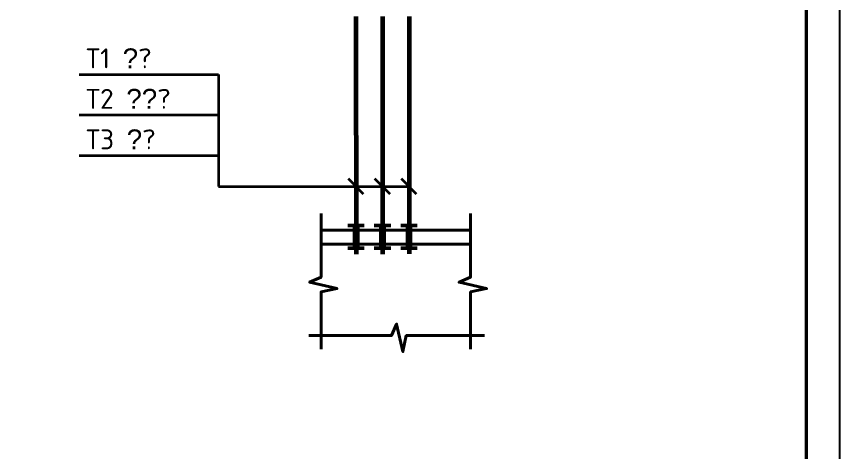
# Model space of a CAD drawing. Header units: millimetres. Extents: x 1642 to 8235, y 1174 to 5441.
# Drawn here: x 2441.1 to 2565.4, y 1990.5 to 2056.4 of the extents above; entities that cross this region are included whole.
import ezdxf
from ezdxf.enums import TextEntityAlignment as Align

# ---------------------------------------------------------------- set-up
doc = ezdxf.new("R2010")
doc.units = ezdxf.units.MM
for name, color, linetype, lineweight in [('3 Оъекты сущ.', 7, 'Continuous', 30), ('Размер 3.5', 250, 'Continuous', 35), ('Размеры на чертеже', 250, 'Continuous', 25)]:
    doc.layers.add(name, color=color, linetype=linetype, lineweight=lineweight)
doc.styles.add('-ISOCPEUR-', font='isocpeur.TTF')
doc.styles.get("Standard").update_dxf_attribs({"font": 'arial.ttf'})

# ---------------------------------------------------------------- blocks, each defined once
blk = doc.blocks.new('*U305')
blk.add_lwpolyline([(0, 0), (420, 0), (420, -297), (0, -297)], close=True)
at = {"const_width": 0.5}
blk.add_lwpolyline([(20, -5), (415, -5), (415, -292), (20, -292)], close=True, dxfattribs=at)
blk.add_attdef('РАЗРАБОТАЛ', text='', height=2.5).set_placement((250.5, -264.22), align=Align.MIDDLE_LEFT)
at = {"flags": 8}
for tag, height, p in [('ДАТА', 2.5, (290.07, -264.4)), ('ЛИСТ', 3, (386.39, -271.92)), ('ЛИСТОВ', 3, (403.89, -271.92))]:
    blk.add_attdef(tag, text='', height=height, dxfattribs=at).set_placement(p, align=Align.MIDDLE_CENTER)
blk.add_attdef('ПРОВЕРИЛ', (250.75, -270.73), '', height=2.5)
for tag, p in [('ТЕПЛОВЫЕ_СЕТИ_001', (315.41, -270.98)), ('ИМЯ_ЧЕРТЕЖА_001', (317.51, -285.58))]:
    blk.add_attdef(tag, p, '', height=3, dxfattribs=at)
at = {"style": '-ISOCPEUR-', "flags": 8}
blk.add_attdef('ФОРМАТ', text='', height=3, dxfattribs=at).set_placement((380.97, -294.75), align=Align.MIDDLE_CENTER)

msp = doc.modelspace()

# ---------------------------------------------------------------- linework, layer by layer
at = {"lineweight": 60}
for p, q in [((2492.363, 2056.362), (2492.372, 2020.475)), ((2496.387, 2056.36), (2496.372, 2020.453)), ((2500.378, 2056.362), (2500.372, 2020.519))]:
    msp.add_line(p, q, dxfattribs=at)
msp.add_line((2500.122, 2024.779), (2500.622, 2024.779))
at = {"color": 7, "lineweight": 50, "ltscale": 0.5}
for points in [[(2491.132, 2021.337), (2492.122, 2021.337), (2492.122, 2024.779), (2491.131, 2024.779)], [(2493.612, 2021.337), (2492.622, 2021.337), (2492.622, 2024.779), (2493.612, 2024.779)], [(2495.132, 2021.337), (2496.122, 2021.337), (2496.122, 2024.779), (2495.131, 2024.779)], [(2497.612, 2021.337), (2496.622, 2021.337), (2496.622, 2024.779), (2497.612, 2024.779)], [(2499.132, 2021.337), (2500.122, 2021.337), (2500.122, 2024.779), (2499.131, 2024.779)], [(2501.612, 2021.337), (2500.622, 2021.337), (2500.622, 2024.779), (2501.612, 2024.779)]]:
    msp.add_lwpolyline(points, dxfattribs=at)
at = {"layer": '3 Оъекты сущ.', "lineweight": 40, "ltscale": 50}
for points in [[(2487.088, 2026.584), (2487.088, 2016.998), (2485.357, 2016.218), (2489.506, 2015.253), (2487.088, 2014.74), (2487.088, 2006.088)], [(2509.656, 2026.584), (2509.656, 2016.998), (2507.925, 2016.218), (2512.074, 2015.253), (2509.656, 2014.74), (2509.656, 2006.088)], [(2487.088, 2024.088), (2509.656, 2024.088)], [(2487.088, 2021.988), (2509.656, 2021.988)], [(2485.245, 2008.152), (2497.707, 2008.152), (2498.487, 2009.883), (2499.452, 2005.734), (2499.965, 2008.152), (2511.753, 2008.152)]]:
    msp.add_lwpolyline(points, dxfattribs=at)
at = {"layer": 'Размер 3.5'}
for p, q in [((2450.562, 2047.604), (2471.6, 2047.604)), ((2471.6, 2047.604), (2471.601, 2030.68)), ((2450.562, 2041.485), (2471.6, 2041.485)), ((2450.562, 2035.365), (2471.6, 2035.365)), ((2493.513, 2029.533), (2491.223, 2031.824)), ((2497.522, 2029.533), (2495.232, 2031.823)), ((2501.518, 2029.533), (2499.228, 2031.823)), ((2471.6, 2030.68), (2500.373, 2030.678))]:
    msp.add_line(p, q, dxfattribs=at)

# ---------------------------------------------------------------- block references
at = {"layer": 'Размеры на чертеже', "lineweight": 90}
msp.add_blockref('*U305', (2145.366, 2221.672), dxfattribs=at)

# ---------------------------------------------------------------- texts
at = {"char_height": 3, "attachment_point": 1, "style": '-ISOCPEUR-'}
for s, insert in [('Т1 {\\fArial|b0|i0|c0|p34;\x9d}?', (2451.611, 2051.532)), ('Т2 {\\fArial|b0|i0|c204|p34;\x9d\x9d}?', (2451.611, 2045.413)), ('Т3 {\\fArial|b0|i0|c204|p34;\x9d}?', (2451.611, 2039.293))]:
    msp.add_mtext_dynamic_manual_height_columns(s, width=23.76088, gutter_width=12.5, heights=[0], dxfattribs=dict(at, insert=insert))

doc.saveas('drawing.dxf')
